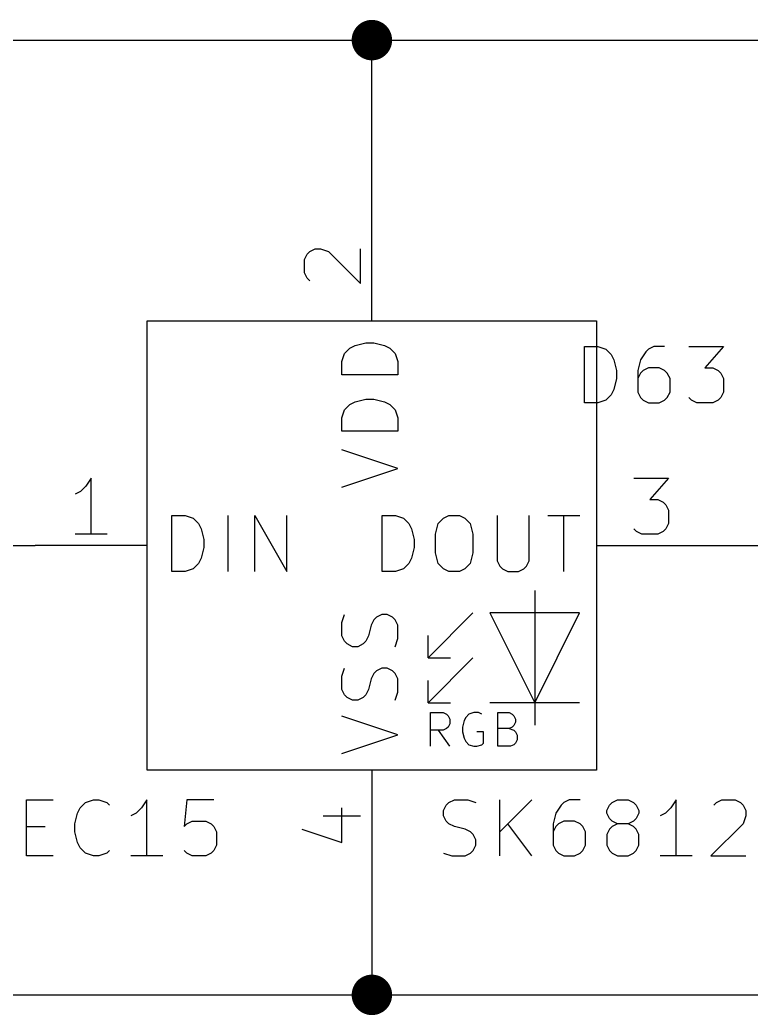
# Model space of a CAD drawing. Extents: x 0.4 to 11.3, y -7.9 to -0.4.
# Drawn here: x 3.137 to 3.788, y -2.468 to -1.582 of the extents above; entities that cross this region are included whole.
import ezdxf

# ---------------------------------------------------------------- set-up
doc = ezdxf.new("R2010")
doc.units = 0
doc.header["$MEASUREMENT"] = 0
for name, color, linetype in [('CYAN2', 4, 'CONTINUOUS'), ('GREEN3', 91, 'CONTINUOUS'), ('LYELLOW', 51, 'CONTINUOUS'), ('RED2', 1, 'CONTINUOUS'), ('RED3', 11, 'CONTINUOUS')]:
    doc.layers.add(name, color=color, linetype=linetype)

msp = doc.modelspace()

# ---------------------------------------------------------------- linework, layer by layer
at = {"layer": 'CYAN2', "linetype": 'CONTINUOUS'}
for p, q in [((3.42551, -1.87905), (3.43028, -1.87428)), ((3.42551, -1.87905), (3.43028, -1.87428)), ((3.43028, -1.87428), (3.43504, -1.8719)), ((3.43028, -1.87428), (3.43504, -1.8719)), ((3.43504, -1.8719), (3.44456, -1.86952)), ((3.43504, -1.8719), (3.44456, -1.86952)), ((3.44456, -1.86952), (3.4517, -1.86952)), ((3.44456, -1.86952), (3.4517, -1.86952)), ((3.4517, -1.86952), (3.46122, -1.8719)), ((3.4517, -1.86952), (3.46122, -1.8719)), ((3.46122, -1.8719), (3.46599, -1.87428)), ((3.46122, -1.8719), (3.46599, -1.87428)), ((3.46599, -1.87428), (3.47075, -1.87905)), ((3.46599, -1.87428), (3.47075, -1.87905)), ((3.63928, -1.9228), (3.63928, -1.8728)), ((3.63928, -1.8728), (3.65119, -1.8728)), ((3.63928, -1.9228), (3.63928, -1.8728)), ((3.63928, -1.8728), (3.65119, -1.8728)), ((3.65119, -1.8728), (3.65833, -1.87519)), ((3.65119, -1.8728), (3.65833, -1.87519)), ((3.65833, -1.87519), (3.66309, -1.87995)), ((3.65833, -1.87519), (3.66309, -1.87995)), ((3.69405, -1.87757), (3.68928, -1.88471)), ((3.69405, -1.87757), (3.68928, -1.88471)), ((3.69643, -1.87519), (3.69405, -1.87757)), ((3.69643, -1.87519), (3.69405, -1.87757)), ((3.70119, -1.8728), (3.69643, -1.87519)), ((3.70119, -1.8728), (3.69643, -1.87519)), ((3.71071, -1.8728), (3.70119, -1.8728)), ((3.71071, -1.8728), (3.70119, -1.8728)), ((3.73214, -1.8728), (3.76309, -1.8728)), ((3.73214, -1.8728), (3.76309, -1.8728)), ((3.76309, -1.8728), (3.74643, -1.89185)), ((3.76309, -1.8728), (3.74643, -1.89185)), ((3.42313, -1.88619), (3.42551, -1.87905)), ((3.42313, -1.88619), (3.42551, -1.87905)), ((3.42313, -1.89809), (3.42313, -1.88619)), ((3.42313, -1.89809), (3.42313, -1.88619)), ((3.47075, -1.87905), (3.47313, -1.88619)), ((3.47075, -1.87905), (3.47313, -1.88619)), ((3.47313, -1.88619), (3.47313, -1.89809)), ((3.47313, -1.88619), (3.47313, -1.89809)), ((3.66309, -1.87995), (3.66548, -1.88471)), ((3.66309, -1.87995), (3.66548, -1.88471)), ((3.66548, -1.88471), (3.66785, -1.89423)), ((3.66548, -1.88471), (3.66785, -1.89423)), ((3.68928, -1.88471), (3.68691, -1.89423)), ((3.68928, -1.88471), (3.68691, -1.89423)), ((3.66785, -1.89423), (3.66785, -1.90137)), ((3.66785, -1.89423), (3.66785, -1.90137)), ((3.68691, -1.89423), (3.68691, -1.91328)), ((3.68691, -1.89423), (3.68691, -1.91328)), ((3.69167, -1.89423), (3.68928, -1.89661)), ((3.69167, -1.89423), (3.68928, -1.89661)), ((3.69643, -1.89185), (3.69167, -1.89423)), ((3.69643, -1.89185), (3.69167, -1.89423)), ((3.70595, -1.89185), (3.69643, -1.89185)), ((3.70595, -1.89185), (3.69643, -1.89185)), ((3.71071, -1.89423), (3.70595, -1.89185)), ((3.71071, -1.89423), (3.70595, -1.89185)), ((3.71309, -1.89661), (3.71071, -1.89423)), ((3.71309, -1.89661), (3.71071, -1.89423)), ((3.74643, -1.89185), (3.75357, -1.89185)), ((3.74643, -1.89185), (3.75357, -1.89185)), ((3.75357, -1.89185), (3.75833, -1.89423)), ((3.75357, -1.89185), (3.75833, -1.89423)), ((3.75833, -1.89423), (3.76071, -1.89661)), ((3.75833, -1.89423), (3.76071, -1.89661)), ((3.47313, -1.89809), (3.42313, -1.89809)), ((3.47313, -1.89809), (3.42313, -1.89809)), ((3.66785, -1.90137), (3.66548, -1.9109)), ((3.66785, -1.90137), (3.66548, -1.9109)), ((3.68928, -1.89661), (3.68691, -1.90137)), ((3.68928, -1.89661), (3.68691, -1.90137)), ((3.71548, -1.90137), (3.71309, -1.89661)), ((3.71548, -1.90137), (3.71309, -1.89661)), ((3.71548, -1.91328), (3.71548, -1.90137)), ((3.71548, -1.91328), (3.71548, -1.90137)), ((3.76071, -1.89661), (3.76309, -1.90137)), ((3.76071, -1.89661), (3.76309, -1.90137)), ((3.76309, -1.90137), (3.76309, -1.91328)), ((3.76309, -1.90137), (3.76309, -1.91328)), ((3.66548, -1.9109), (3.66309, -1.91566)), ((3.66548, -1.9109), (3.66309, -1.91566)), ((3.68691, -1.91328), (3.68928, -1.91804)), ((3.68691, -1.91328), (3.68928, -1.91804)), ((3.71309, -1.91804), (3.71548, -1.91328)), ((3.71309, -1.91804), (3.71548, -1.91328)), ((3.76309, -1.91328), (3.76071, -1.91804)), ((3.76309, -1.91328), (3.76071, -1.91804)), ((3.43028, -1.92428), (3.43504, -1.9219)), ((3.43028, -1.92428), (3.43504, -1.9219)), ((3.43504, -1.9219), (3.44456, -1.91952)), ((3.43504, -1.9219), (3.44456, -1.91952)), ((3.44456, -1.91952), (3.4517, -1.91952)), ((3.44456, -1.91952), (3.4517, -1.91952)), ((3.4517, -1.91952), (3.46122, -1.9219)), ((3.4517, -1.91952), (3.46122, -1.9219)), ((3.46122, -1.9219), (3.46599, -1.92428)), ((3.46122, -1.9219), (3.46599, -1.92428)), ((3.65833, -1.92043), (3.65119, -1.9228)), ((3.65833, -1.92043), (3.65119, -1.9228)), ((3.66309, -1.91566), (3.65833, -1.92043)), ((3.66309, -1.91566), (3.65833, -1.92043)), ((3.68928, -1.91804), (3.69167, -1.92043)), ((3.68928, -1.91804), (3.69167, -1.92043)), ((3.69167, -1.92043), (3.69643, -1.9228)), ((3.69167, -1.92043), (3.69643, -1.9228)), ((3.70595, -1.9228), (3.71071, -1.92043)), ((3.70595, -1.9228), (3.71071, -1.92043)), ((3.71071, -1.92043), (3.71309, -1.91804)), ((3.71071, -1.92043), (3.71309, -1.91804)), ((3.73452, -1.92043), (3.73214, -1.91804)), ((3.73452, -1.92043), (3.73214, -1.91804)), ((3.73928, -1.9228), (3.73452, -1.92043)), ((3.73928, -1.9228), (3.73452, -1.92043)), ((3.75833, -1.92043), (3.75357, -1.9228)), ((3.75833, -1.92043), (3.75357, -1.9228)), ((3.76071, -1.91804), (3.75833, -1.92043)), ((3.76071, -1.91804), (3.75833, -1.92043)), ((3.42313, -1.93619), (3.42551, -1.92905)), ((3.42313, -1.93619), (3.42551, -1.92905)), ((3.42551, -1.92905), (3.43028, -1.92428)), ((3.42551, -1.92905), (3.43028, -1.92428)), ((3.46599, -1.92428), (3.47075, -1.92905)), ((3.46599, -1.92428), (3.47075, -1.92905)), ((3.47075, -1.92905), (3.47313, -1.93619)), ((3.47075, -1.92905), (3.47313, -1.93619)), ((3.65119, -1.9228), (3.63928, -1.9228)), ((3.65119, -1.9228), (3.63928, -1.9228)), ((3.69643, -1.9228), (3.70595, -1.9228)), ((3.69643, -1.9228), (3.70595, -1.9228)), ((3.75357, -1.9228), (3.73928, -1.9228)), ((3.75357, -1.9228), (3.73928, -1.9228)), ((3.42313, -1.94809), (3.42313, -1.93619)), ((3.42313, -1.94809), (3.42313, -1.93619)), ((3.47313, -1.93619), (3.47313, -1.94809)), ((3.47313, -1.93619), (3.47313, -1.94809)), ((3.47313, -1.94809), (3.42313, -1.94809)), ((3.47313, -1.94809), (3.42313, -1.94809)), ((3.47313, -1.98143), (3.42313, -1.96476)), ((3.47313, -1.98143), (3.42313, -1.96476)), ((3.42313, -1.99809), (3.47313, -1.98143)), ((3.42313, -1.99809), (3.47313, -1.98143)), ((3.2719, -2.07313), (3.2719, -2.02313)), ((3.2719, -2.02313), (3.28381, -2.02313)), ((3.2719, -2.07313), (3.2719, -2.02313)), ((3.2719, -2.02313), (3.28381, -2.02313)), ((3.28381, -2.02313), (3.29095, -2.02551)), ((3.28381, -2.02313), (3.29095, -2.02551)), ((3.29095, -2.02551), (3.29571, -2.03028)), ((3.29095, -2.02551), (3.29571, -2.03028)), ((3.3219, -2.07313), (3.3219, -2.02313)), ((3.3219, -2.07313), (3.3219, -2.02313)), ((3.34571, -2.07313), (3.34571, -2.02313)), ((3.34571, -2.02313), (3.37428, -2.07313)), ((3.34571, -2.07313), (3.34571, -2.02313)), ((3.34571, -2.02313), (3.37428, -2.07313)), ((3.37428, -2.07313), (3.37428, -2.02313)), ((3.37428, -2.07313), (3.37428, -2.02313)), ((3.45904, -2.07313), (3.45904, -2.02313)), ((3.45904, -2.02313), (3.47095, -2.02313)), ((3.45904, -2.07313), (3.45904, -2.02313)), ((3.45904, -2.02313), (3.47095, -2.02313)), ((3.47095, -2.02313), (3.47809, -2.02551)), ((3.47095, -2.02313), (3.47809, -2.02551)), ((3.47809, -2.02551), (3.48285, -2.03028)), ((3.47809, -2.02551), (3.48285, -2.03028)), ((3.50904, -2.03028), (3.51381, -2.02551)), ((3.50904, -2.03028), (3.51381, -2.02551)), ((3.51381, -2.02551), (3.51857, -2.02313)), ((3.51381, -2.02551), (3.51857, -2.02313)), ((3.51857, -2.02313), (3.52809, -2.02313)), ((3.51857, -2.02313), (3.52809, -2.02313)), ((3.52809, -2.02313), (3.53285, -2.02551)), ((3.52809, -2.02313), (3.53285, -2.02551)), ((3.53285, -2.02551), (3.53761, -2.03028)), ((3.53285, -2.02551), (3.53761, -2.03028)), ((3.56143, -2.02313), (3.56143, -2.06361)), ((3.56143, -2.02313), (3.56143, -2.06361)), ((3.59, -2.06361), (3.59, -2.02313)), ((3.59, -2.06361), (3.59, -2.02313)), ((3.60667, -2.02313), (3.63524, -2.02313)), ((3.60667, -2.02313), (3.63524, -2.02313)), ((3.62095, -2.07313), (3.62095, -2.02313)), ((3.62095, -2.07313), (3.62095, -2.02313)), ((3.29571, -2.03028), (3.29809, -2.03504)), ((3.29571, -2.03028), (3.29809, -2.03504)), ((3.29809, -2.03504), (3.30047, -2.04456)), ((3.29809, -2.03504), (3.30047, -2.04456)), ((3.48285, -2.03028), (3.48524, -2.03504)), ((3.48285, -2.03028), (3.48524, -2.03504)), ((3.48524, -2.03504), (3.48761, -2.04456)), ((3.48524, -2.03504), (3.48761, -2.04456)), ((3.50667, -2.0398), (3.50904, -2.03028)), ((3.50667, -2.0398), (3.50904, -2.03028)), ((3.53761, -2.03028), (3.54, -2.0398)), ((3.53761, -2.03028), (3.54, -2.0398)), ((3.30047, -2.04456), (3.30047, -2.0517)), ((3.30047, -2.04456), (3.30047, -2.0517)), ((3.48761, -2.04456), (3.48761, -2.0517)), ((3.48761, -2.04456), (3.48761, -2.0517)), ((3.50667, -2.05646), (3.50667, -2.0398)), ((3.50667, -2.05646), (3.50667, -2.0398)), ((3.54, -2.0398), (3.54, -2.05646)), ((3.54, -2.0398), (3.54, -2.05646)), ((3.30047, -2.0517), (3.29809, -2.06122)), ((3.30047, -2.0517), (3.29809, -2.06122)), ((3.48761, -2.0517), (3.48524, -2.06122)), ((3.48761, -2.0517), (3.48524, -2.06122)), ((3.29809, -2.06122), (3.29571, -2.06599)), ((3.29809, -2.06122), (3.29571, -2.06599)), ((3.48524, -2.06122), (3.48285, -2.06599)), ((3.48524, -2.06122), (3.48285, -2.06599)), ((3.50904, -2.06599), (3.50667, -2.05646)), ((3.50904, -2.06599), (3.50667, -2.05646)), ((3.54, -2.05646), (3.53761, -2.06599)), ((3.54, -2.05646), (3.53761, -2.06599)), ((3.56143, -2.06361), (3.56381, -2.06837)), ((3.56143, -2.06361), (3.56381, -2.06837)), ((3.58762, -2.06837), (3.59, -2.06361)), ((3.58762, -2.06837), (3.59, -2.06361)), ((3.28381, -2.07313), (3.2719, -2.07313)), ((3.28381, -2.07313), (3.2719, -2.07313)), ((3.29095, -2.07075), (3.28381, -2.07313)), ((3.29095, -2.07075), (3.28381, -2.07313)), ((3.29571, -2.06599), (3.29095, -2.07075)), ((3.29571, -2.06599), (3.29095, -2.07075)), ((3.47095, -2.07313), (3.45904, -2.07313)), ((3.47095, -2.07313), (3.45904, -2.07313)), ((3.47809, -2.07075), (3.47095, -2.07313)), ((3.47809, -2.07075), (3.47095, -2.07313)), ((3.48285, -2.06599), (3.47809, -2.07075)), ((3.48285, -2.06599), (3.47809, -2.07075)), ((3.51381, -2.07075), (3.50904, -2.06599)), ((3.51381, -2.07075), (3.50904, -2.06599)), ((3.51857, -2.07313), (3.51381, -2.07075)), ((3.51857, -2.07313), (3.51381, -2.07075)), ((3.52809, -2.07313), (3.51857, -2.07313)), ((3.52809, -2.07313), (3.51857, -2.07313)), ((3.53285, -2.07075), (3.52809, -2.07313)), ((3.53285, -2.07075), (3.52809, -2.07313)), ((3.53761, -2.06599), (3.53285, -2.07075)), ((3.53761, -2.06599), (3.53285, -2.07075)), ((3.56381, -2.06837), (3.56619, -2.07075)), ((3.56381, -2.06837), (3.56619, -2.07075)), ((3.56619, -2.07075), (3.57095, -2.07313)), ((3.56619, -2.07075), (3.57095, -2.07313)), ((3.57095, -2.07313), (3.58047, -2.07313)), ((3.57095, -2.07313), (3.58047, -2.07313)), ((3.58047, -2.07313), (3.58524, -2.07075)), ((3.58047, -2.07313), (3.58524, -2.07075)), ((3.58524, -2.07075), (3.58762, -2.06837)), ((3.58524, -2.07075), (3.58762, -2.06837)), ((3.42313, -2.11857), (3.42551, -2.11143)), ((3.42313, -2.11857), (3.42551, -2.11143)), ((3.4517, -2.11619), (3.44932, -2.12095)), ((3.4517, -2.11619), (3.44932, -2.12095)), ((3.45408, -2.11381), (3.4517, -2.11619)), ((3.45408, -2.11381), (3.4517, -2.11619)), ((3.45885, -2.11143), (3.45408, -2.11381)), ((3.45885, -2.11143), (3.45408, -2.11381)), ((3.46361, -2.11143), (3.45885, -2.11143)), ((3.46361, -2.11143), (3.45885, -2.11143)), ((3.46837, -2.11381), (3.46361, -2.11143)), ((3.46837, -2.11381), (3.46361, -2.11143)), ((3.47075, -2.11619), (3.46837, -2.11381)), ((3.47075, -2.11619), (3.46837, -2.11381)), ((3.47313, -2.12095), (3.47075, -2.11619)), ((3.47313, -2.12095), (3.47075, -2.11619)), ((3.42313, -2.13047), (3.42313, -2.11857)), ((3.42313, -2.13047), (3.42313, -2.11857)), ((3.44932, -2.12095), (3.44694, -2.13047)), ((3.44932, -2.12095), (3.44694, -2.13047)), ((3.47313, -2.13285), (3.47313, -2.12095)), ((3.47313, -2.13285), (3.47313, -2.12095)), ((3.42551, -2.13524), (3.42313, -2.13047)), ((3.42551, -2.13524), (3.42313, -2.13047)), ((3.42789, -2.13762), (3.42551, -2.13524)), ((3.42789, -2.13762), (3.42551, -2.13524)), ((3.44456, -2.13524), (3.44218, -2.13762)), ((3.44456, -2.13524), (3.44218, -2.13762)), ((3.44694, -2.13047), (3.44456, -2.13524)), ((3.44694, -2.13047), (3.44456, -2.13524)), ((3.47075, -2.14), (3.47313, -2.13285)), ((3.47075, -2.14), (3.47313, -2.13285)), ((3.43265, -2.14), (3.42789, -2.13762)), ((3.43265, -2.14), (3.42789, -2.13762)), ((3.43742, -2.14), (3.43265, -2.14)), ((3.43742, -2.14), (3.43265, -2.14)), ((3.44218, -2.13762), (3.43742, -2.14)), ((3.44218, -2.13762), (3.43742, -2.14)), ((3.42313, -2.16619), (3.42551, -2.15904)), ((3.42313, -2.16619), (3.42551, -2.15904)), ((3.45408, -2.16143), (3.4517, -2.16381)), ((3.45408, -2.16143), (3.4517, -2.16381)), ((3.45885, -2.15904), (3.45408, -2.16143)), ((3.45885, -2.15904), (3.45408, -2.16143)), ((3.46361, -2.15904), (3.45885, -2.15904)), ((3.46361, -2.15904), (3.45885, -2.15904)), ((3.46837, -2.16143), (3.46361, -2.15904)), ((3.46837, -2.16143), (3.46361, -2.15904)), ((3.47075, -2.16381), (3.46837, -2.16143)), ((3.47075, -2.16381), (3.46837, -2.16143)), ((3.42313, -2.17809), (3.42313, -2.16619)), ((3.42313, -2.17809), (3.42313, -2.16619)), ((3.44932, -2.16857), (3.44694, -2.17809)), ((3.44932, -2.16857), (3.44694, -2.17809)), ((3.4517, -2.16381), (3.44932, -2.16857)), ((3.4517, -2.16381), (3.44932, -2.16857)), ((3.47313, -2.16857), (3.47075, -2.16381)), ((3.47313, -2.16857), (3.47075, -2.16381)), ((3.47313, -2.18047), (3.47313, -2.16857)), ((3.47313, -2.18047), (3.47313, -2.16857)), ((3.42551, -2.18285), (3.42313, -2.17809)), ((3.42551, -2.18285), (3.42313, -2.17809)), ((3.44694, -2.17809), (3.44456, -2.18285)), ((3.44694, -2.17809), (3.44456, -2.18285)), ((3.42789, -2.18524), (3.42551, -2.18285)), ((3.42789, -2.18524), (3.42551, -2.18285)), ((3.43265, -2.18761), (3.42789, -2.18524)), ((3.43265, -2.18761), (3.42789, -2.18524)), ((3.43742, -2.18761), (3.43265, -2.18761)), ((3.43742, -2.18761), (3.43265, -2.18761)), ((3.44218, -2.18524), (3.43742, -2.18761)), ((3.44218, -2.18524), (3.43742, -2.18761)), ((3.44456, -2.18285), (3.44218, -2.18524)), ((3.44456, -2.18285), (3.44218, -2.18524)), ((3.47075, -2.18761), (3.47313, -2.18047)), ((3.47075, -2.18761), (3.47313, -2.18047)), ((3.47313, -2.21857), (3.42313, -2.2019)), ((3.47313, -2.21857), (3.42313, -2.2019)), ((3.42313, -2.23524), (3.47313, -2.21857)), ((3.42313, -2.23524), (3.47313, -2.21857)), ((3.14246, -2.32633), (3.14246, -2.27633)), ((3.14246, -2.27633), (3.16628, -2.27633)), ((3.14246, -2.32633), (3.14246, -2.27633)), ((3.14246, -2.27633), (3.16628, -2.27633)), ((3.19485, -2.27872), (3.20199, -2.27633)), ((3.19485, -2.27872), (3.20199, -2.27633)), ((3.20199, -2.27633), (3.20675, -2.27633)), ((3.20199, -2.27633), (3.20675, -2.27633)), ((3.20675, -2.27633), (3.21389, -2.27872)), ((3.20675, -2.27633), (3.21389, -2.27872)), ((3.24961, -2.27633), (3.24485, -2.28348)), ((3.24961, -2.27633), (3.24485, -2.28348)), ((3.24961, -2.32633), (3.24961, -2.27633)), ((3.24961, -2.32633), (3.24961, -2.27633)), ((3.28532, -2.27633), (3.28294, -2.30015)), ((3.28532, -2.27633), (3.28294, -2.30015)), ((3.30913, -2.27633), (3.28532, -2.27633)), ((3.30913, -2.27633), (3.28532, -2.27633)), ((3.51866, -2.27872), (3.52343, -2.27633)), ((3.51866, -2.27872), (3.52343, -2.27633)), ((3.52343, -2.27633), (3.53533, -2.27633)), ((3.52343, -2.27633), (3.53533, -2.27633)), ((3.53533, -2.27633), (3.54247, -2.27872)), ((3.53533, -2.27633), (3.54247, -2.27872)), ((3.5639, -2.32633), (3.5639, -2.27633)), ((3.59247, -2.27633), (3.5639, -2.30491)), ((3.5639, -2.32633), (3.5639, -2.27633)), ((3.59247, -2.27633), (3.5639, -2.30491)), ((3.6258, -2.27633), (3.62104, -2.27872)), ((3.6258, -2.27633), (3.62104, -2.27872)), ((3.63533, -2.27633), (3.6258, -2.27633)), ((3.63533, -2.27633), (3.6258, -2.27633)), ((3.6639, -2.27872), (3.66866, -2.27633)), ((3.6639, -2.27872), (3.66866, -2.27633)), ((3.66866, -2.27633), (3.67819, -2.27633)), ((3.66866, -2.27633), (3.67819, -2.27633)), ((3.67819, -2.27633), (3.68294, -2.27872)), ((3.67819, -2.27633), (3.68294, -2.27872)), ((3.72104, -2.27633), (3.71628, -2.28348)), ((3.72104, -2.27633), (3.71628, -2.28348)), ((3.72104, -2.32633), (3.72104, -2.27633)), ((3.72104, -2.32633), (3.72104, -2.27633)), ((3.75675, -2.27872), (3.76152, -2.27633)), ((3.75675, -2.27872), (3.76152, -2.27633)), ((3.76152, -2.27633), (3.77342, -2.27633)), ((3.76152, -2.27633), (3.77342, -2.27633)), ((3.77342, -2.27633), (3.77818, -2.27872)), ((3.77342, -2.27633), (3.77818, -2.27872)), ((3.1877, -2.28824), (3.19008, -2.28348)), ((3.1877, -2.28824), (3.19008, -2.28348)), ((3.19008, -2.28348), (3.19485, -2.27872)), ((3.19008, -2.28348), (3.19485, -2.27872)), ((3.21389, -2.27872), (3.21627, -2.2811)), ((3.21389, -2.27872), (3.21627, -2.2811)), ((3.24485, -2.28348), (3.24008, -2.28824)), ((3.24485, -2.28348), (3.24008, -2.28824)), ((3.5139, -2.28586), (3.51628, -2.2811)), ((3.5139, -2.28586), (3.51628, -2.2811)), ((3.5139, -2.29062), (3.5139, -2.28586)), ((3.5139, -2.29062), (3.5139, -2.28586)), ((3.51628, -2.2811), (3.51866, -2.27872)), ((3.51628, -2.2811), (3.51866, -2.27872)), ((3.61866, -2.2811), (3.6139, -2.28824)), ((3.61866, -2.2811), (3.6139, -2.28824)), ((3.62104, -2.27872), (3.61866, -2.2811)), ((3.62104, -2.27872), (3.61866, -2.2811)), ((3.65914, -2.28586), (3.66152, -2.2811)), ((3.65914, -2.28586), (3.66152, -2.2811)), ((3.65914, -2.28824), (3.65914, -2.28586)), ((3.65914, -2.28824), (3.65914, -2.28586)), ((3.66152, -2.2811), (3.6639, -2.27872)), ((3.66152, -2.2811), (3.6639, -2.27872)), ((3.68294, -2.27872), (3.68533, -2.2811)), ((3.68294, -2.27872), (3.68533, -2.2811)), ((3.68533, -2.2811), (3.68771, -2.28586)), ((3.68533, -2.2811), (3.68771, -2.28586)), ((3.68771, -2.28586), (3.68771, -2.28824)), ((3.68771, -2.28586), (3.68771, -2.28824)), ((3.71628, -2.28348), (3.71152, -2.28824)), ((3.71628, -2.28348), (3.71152, -2.28824)), ((3.75437, -2.2811), (3.75675, -2.27872)), ((3.75437, -2.2811), (3.75675, -2.27872)), ((3.77818, -2.27872), (3.78056, -2.2811)), ((3.77818, -2.27872), (3.78056, -2.2811)), ((3.78056, -2.2811), (3.78294, -2.28586)), ((3.78056, -2.2811), (3.78294, -2.28586)), ((3.78294, -2.28586), (3.78294, -2.29062)), ((3.78294, -2.28586), (3.78294, -2.29062)), ((3.18532, -2.29776), (3.1877, -2.28824)), ((3.18532, -2.29776), (3.1877, -2.28824)), ((3.24008, -2.28824), (3.23532, -2.29062)), ((3.24008, -2.28824), (3.23532, -2.29062)), ((3.51628, -2.29538), (3.5139, -2.29062)), ((3.51628, -2.29538), (3.5139, -2.29062)), ((3.6139, -2.28824), (3.61152, -2.29776)), ((3.6139, -2.28824), (3.61152, -2.29776)), ((3.66152, -2.293), (3.65914, -2.28824)), ((3.66152, -2.293), (3.65914, -2.28824)), ((3.6639, -2.29538), (3.66152, -2.293)), ((3.6639, -2.29538), (3.66152, -2.293)), ((3.68533, -2.293), (3.68294, -2.29538)), ((3.68533, -2.293), (3.68294, -2.29538)), ((3.68771, -2.28824), (3.68533, -2.293)), ((3.68771, -2.28824), (3.68533, -2.293)), ((3.71152, -2.28824), (3.70676, -2.29062)), ((3.71152, -2.28824), (3.70676, -2.29062)), ((3.78294, -2.29062), (3.78056, -2.29776)), ((3.78294, -2.29062), (3.78056, -2.29776)), ((3.14246, -2.30015), (3.15913, -2.30015)), ((3.14246, -2.30015), (3.15913, -2.30015)), ((3.18532, -2.30491), (3.18532, -2.29776)), ((3.18532, -2.30491), (3.18532, -2.29776)), ((3.28294, -2.30015), (3.28532, -2.29776)), ((3.28294, -2.30015), (3.28532, -2.29776)), ((3.28532, -2.29776), (3.29008, -2.29538)), ((3.28532, -2.29776), (3.29008, -2.29538)), ((3.29008, -2.29538), (3.30199, -2.29538)), ((3.29008, -2.29538), (3.30199, -2.29538)), ((3.30199, -2.29538), (3.30675, -2.29776)), ((3.30199, -2.29538), (3.30675, -2.29776)), ((3.30675, -2.29776), (3.30913, -2.30015)), ((3.30675, -2.29776), (3.30913, -2.30015)), ((3.30913, -2.30015), (3.31151, -2.30491)), ((3.30913, -2.30015), (3.31151, -2.30491)), ((3.51866, -2.29776), (3.51628, -2.29538)), ((3.51866, -2.29776), (3.51628, -2.29538)), ((3.52343, -2.30015), (3.51866, -2.29776)), ((3.52343, -2.30015), (3.51866, -2.29776)), ((3.53295, -2.30253), (3.52343, -2.30015)), ((3.53295, -2.30253), (3.52343, -2.30015)), ((3.53771, -2.30491), (3.53295, -2.30253)), ((3.53771, -2.30491), (3.53295, -2.30253)), ((3.59247, -2.32633), (3.57104, -2.29776)), ((3.59247, -2.32633), (3.57104, -2.29776)), ((3.61152, -2.29776), (3.61152, -2.31681)), ((3.61152, -2.29776), (3.61152, -2.31681)), ((3.6139, -2.30015), (3.61152, -2.30491)), ((3.6139, -2.30015), (3.61152, -2.30491)), ((3.61628, -2.29776), (3.6139, -2.30015)), ((3.61628, -2.29776), (3.6139, -2.30015)), ((3.62104, -2.29538), (3.61628, -2.29776)), ((3.62104, -2.29538), (3.61628, -2.29776)), ((3.63057, -2.29538), (3.62104, -2.29538)), ((3.63057, -2.29538), (3.62104, -2.29538)), ((3.63533, -2.29776), (3.63057, -2.29538)), ((3.63533, -2.29776), (3.63057, -2.29538)), ((3.63771, -2.30015), (3.63533, -2.29776)), ((3.63771, -2.30015), (3.63533, -2.29776)), ((3.64009, -2.30491), (3.63771, -2.30015)), ((3.64009, -2.30491), (3.63771, -2.30015)), ((3.66152, -2.30253), (3.65914, -2.30729)), ((3.66152, -2.30253), (3.65914, -2.30729)), ((3.6639, -2.30015), (3.66152, -2.30253)), ((3.6639, -2.30015), (3.66152, -2.30253)), ((3.66866, -2.29776), (3.6639, -2.29538)), ((3.66866, -2.29776), (3.6639, -2.29538)), ((3.66866, -2.29776), (3.6639, -2.30015)), ((3.66866, -2.29776), (3.6639, -2.30015)), ((3.67819, -2.29776), (3.66866, -2.29776)), ((3.67819, -2.29776), (3.66866, -2.29776)), ((3.68294, -2.29538), (3.67819, -2.29776)), ((3.68294, -2.29538), (3.67819, -2.29776)), ((3.68294, -2.30015), (3.67819, -2.29776)), ((3.68294, -2.30015), (3.67819, -2.29776)), ((3.68533, -2.30253), (3.68294, -2.30015)), ((3.68533, -2.30253), (3.68294, -2.30015)), ((3.68771, -2.30729), (3.68533, -2.30253)), ((3.68771, -2.30729), (3.68533, -2.30253)), ((3.78056, -2.29776), (3.75199, -2.32633)), ((3.78056, -2.29776), (3.75199, -2.32633)), ((3.1877, -2.31443), (3.18532, -2.30491)), ((3.1877, -2.31443), (3.18532, -2.30491)), ((3.31151, -2.30491), (3.31151, -2.31681)), ((3.31151, -2.30491), (3.31151, -2.31681)), ((3.54009, -2.30729), (3.53771, -2.30491)), ((3.54009, -2.30729), (3.53771, -2.30491)), ((3.54247, -2.31205), (3.54009, -2.30729)), ((3.54247, -2.31205), (3.54009, -2.30729)), ((3.54247, -2.31681), (3.54247, -2.31205)), ((3.54247, -2.31681), (3.54247, -2.31205)), ((3.64009, -2.31681), (3.64009, -2.30491)), ((3.64009, -2.31681), (3.64009, -2.30491)), ((3.65914, -2.30729), (3.65914, -2.31681)), ((3.65914, -2.30729), (3.65914, -2.31681)), ((3.68771, -2.31681), (3.68771, -2.30729)), ((3.68771, -2.31681), (3.68771, -2.30729)), ((3.19008, -2.31919), (3.1877, -2.31443)), ((3.19008, -2.31919), (3.1877, -2.31443)), ((3.19485, -2.32396), (3.19008, -2.31919)), ((3.19485, -2.32396), (3.19008, -2.31919)), ((3.31151, -2.31681), (3.30913, -2.32157)), ((3.31151, -2.31681), (3.30913, -2.32157)), ((3.54009, -2.32157), (3.54247, -2.31681)), ((3.54009, -2.32157), (3.54247, -2.31681)), ((3.61152, -2.31681), (3.6139, -2.32157)), ((3.61152, -2.31681), (3.6139, -2.32157)), ((3.63771, -2.32157), (3.64009, -2.31681)), ((3.63771, -2.32157), (3.64009, -2.31681)), ((3.65914, -2.31681), (3.66152, -2.32157)), ((3.65914, -2.31681), (3.66152, -2.32157)), ((3.68533, -2.32157), (3.68771, -2.31681)), ((3.68533, -2.32157), (3.68771, -2.31681)), ((3.16628, -2.32633), (3.14246, -2.32633)), ((3.16628, -2.32633), (3.14246, -2.32633)), ((3.20199, -2.32633), (3.19485, -2.32396)), ((3.20199, -2.32633), (3.19485, -2.32396)), ((3.20675, -2.32633), (3.20199, -2.32633)), ((3.20675, -2.32633), (3.20199, -2.32633)), ((3.21389, -2.32396), (3.20675, -2.32633)), ((3.21389, -2.32396), (3.20675, -2.32633)), ((3.21627, -2.32157), (3.21389, -2.32396)), ((3.21627, -2.32157), (3.21389, -2.32396)), ((3.26389, -2.32633), (3.23532, -2.32633)), ((3.26389, -2.32633), (3.23532, -2.32633)), ((3.28532, -2.32396), (3.28294, -2.32157)), ((3.28532, -2.32396), (3.28294, -2.32157)), ((3.29008, -2.32633), (3.28532, -2.32396)), ((3.29008, -2.32633), (3.28532, -2.32396)), ((3.30199, -2.32633), (3.29008, -2.32633)), ((3.30199, -2.32633), (3.29008, -2.32633)), ((3.30675, -2.32396), (3.30199, -2.32633)), ((3.30675, -2.32396), (3.30199, -2.32633)), ((3.30913, -2.32157), (3.30675, -2.32396)), ((3.30913, -2.32157), (3.30675, -2.32396)), ((3.5139, -2.32396), (3.52104, -2.32633)), ((3.5139, -2.32396), (3.52104, -2.32633)), ((3.52104, -2.32633), (3.53295, -2.32633)), ((3.52104, -2.32633), (3.53295, -2.32633)), ((3.53295, -2.32633), (3.53771, -2.32396)), ((3.53295, -2.32633), (3.53771, -2.32396)), ((3.53771, -2.32396), (3.54009, -2.32157)), ((3.53771, -2.32396), (3.54009, -2.32157)), ((3.6139, -2.32157), (3.61628, -2.32396)), ((3.6139, -2.32157), (3.61628, -2.32396)), ((3.61628, -2.32396), (3.62104, -2.32633)), ((3.61628, -2.32396), (3.62104, -2.32633)), ((3.62104, -2.32633), (3.63057, -2.32633)), ((3.62104, -2.32633), (3.63057, -2.32633)), ((3.63057, -2.32633), (3.63533, -2.32396)), ((3.63057, -2.32633), (3.63533, -2.32396)), ((3.63533, -2.32396), (3.63771, -2.32157)), ((3.63533, -2.32396), (3.63771, -2.32157)), ((3.66152, -2.32157), (3.6639, -2.32396)), ((3.66152, -2.32157), (3.6639, -2.32396)), ((3.6639, -2.32396), (3.66866, -2.32633)), ((3.6639, -2.32396), (3.66866, -2.32633)), ((3.66866, -2.32633), (3.67819, -2.32633)), ((3.66866, -2.32633), (3.67819, -2.32633)), ((3.67819, -2.32633), (3.68294, -2.32396)), ((3.67819, -2.32633), (3.68294, -2.32396)), ((3.68294, -2.32396), (3.68533, -2.32157)), ((3.68294, -2.32396), (3.68533, -2.32157)), ((3.73533, -2.32633), (3.70676, -2.32633)), ((3.73533, -2.32633), (3.70676, -2.32633)), ((3.75199, -2.32633), (3.78294, -2.32633)), ((3.75199, -2.32633), (3.78294, -2.32633))]:
    msp.add_line(p, q, dxfattribs=at)
at = {"layer": 'GREEN3', "linetype": 'CONTINUOUS'}
for p, q in [((2.75, -1.6), (3.45, -1.6)), ((3.45, -1.75), (3.45, -1.6)), ((3.45, -1.6), (4.15, -1.6)), ((3.05, -2.05), (3.15, -2.05)), ((3.75, -2.05), (3.85, -2.05)), ((3.45, -2.35), (3.45, -2.45)), ((2.75, -2.45), (3.45, -2.45)), ((3.45, -2.45), (4.15, -2.45))]:
    msp.add_line(p, q, dxfattribs=at)
at = {"layer": 'GREEN3', "const_width": 0.018}
for points in [[(3.441, -1.6, 1), (3.459, -1.6, 1)], [(3.441, -2.45, 1), (3.459, -2.45, 1)]]:
    msp.add_lwpolyline(points, format="xyb", close=True, dxfattribs=at)
at = {"layer": 'LYELLOW', "linetype": 'CONTINUOUS'}
for p, q in [((3.25, -2.25), (3.25, -1.85)), ((3.25, -1.85), (3.65, -1.85)), ((3.65, -1.85), (3.65, -2.25)), ((3.65, -2.25), (3.25, -2.25))]:
    msp.add_line(p, q, dxfattribs=at)
at = {"layer": 'RED2', "linetype": 'CONTINUOUS'}
for p, q in [((3.45, -1.85), (3.45, -1.75)), ((3.45, -1.85), (3.45, -1.75)), ((3.25, -2.25), (3.25, -1.85)), ((3.25, -1.85), (3.65, -1.85)), ((3.65, -1.85), (3.65, -2.25)), ((3.25, -2.05), (3.15, -2.05)), ((3.25, -2.05), (3.15, -2.05)), ((3.65, -2.05), (3.75, -2.05)), ((3.65, -2.05), (3.75, -2.05)), ((3.595, -2.09), (3.595, -2.19)), ((3.54, -2.11), (3.5, -2.15)), ((3.635, -2.11), (3.555, -2.11)), ((3.555, -2.11), (3.595, -2.19)), ((3.595, -2.19), (3.635, -2.11)), ((3.5, -2.15), (3.5, -2.13)), ((3.5, -2.15), (3.52, -2.15)), ((3.54, -2.15), (3.5, -2.19)), ((3.5, -2.19), (3.5, -2.17)), ((3.5, -2.19), (3.52, -2.19)), ((3.635, -2.19), (3.555, -2.19)), ((3.595, -2.19), (3.595, -2.21)), ((3.50214, -2.22868), (3.50214, -2.19868)), ((3.50214, -2.19868), (3.51357, -2.19868)), ((3.51357, -2.19868), (3.51643, -2.20011)), ((3.51643, -2.20011), (3.51785, -2.20154)), ((3.51785, -2.20154), (3.51928, -2.2044)), ((3.51928, -2.2044), (3.51928, -2.20868)), ((3.53214, -2.20583), (3.53071, -2.21154)), ((3.53357, -2.20297), (3.53214, -2.20583)), ((3.53643, -2.20011), (3.53357, -2.20297)), ((3.54071, -2.19868), (3.53643, -2.20011)), ((3.545, -2.19868), (3.54071, -2.19868)), ((3.54785, -2.20011), (3.545, -2.19868)), ((3.56214, -2.22868), (3.56214, -2.19868)), ((3.56214, -2.19868), (3.57214, -2.19868)), ((3.57214, -2.19868), (3.575, -2.20011)), ((3.575, -2.20011), (3.57643, -2.20154)), ((3.57643, -2.20154), (3.57785, -2.2044)), ((3.57785, -2.2044), (3.57785, -2.20726)), ((3.51357, -2.2144), (3.50214, -2.2144)), ((3.51928, -2.22868), (3.50928, -2.2144)), ((3.51643, -2.21297), (3.51357, -2.2144)), ((3.51785, -2.21154), (3.51643, -2.21297)), ((3.51928, -2.20868), (3.51785, -2.21154)), ((3.53071, -2.21154), (3.53071, -2.21583)), ((3.57214, -2.21297), (3.56214, -2.21297)), ((3.575, -2.21154), (3.57214, -2.21297)), ((3.57214, -2.21297), (3.57643, -2.2144)), ((3.57643, -2.21011), (3.575, -2.21154)), ((3.57785, -2.20726), (3.57643, -2.21011)), ((3.57643, -2.2144), (3.57785, -2.21583)), ((3.53071, -2.21583), (3.53214, -2.22154)), ((3.53214, -2.22154), (3.53357, -2.2244)), ((3.54928, -2.21583), (3.54357, -2.21583)), ((3.54928, -2.22583), (3.54928, -2.21583)), ((3.57785, -2.21583), (3.57928, -2.21868)), ((3.57928, -2.22297), (3.57785, -2.22583)), ((3.57928, -2.21868), (3.57928, -2.22297)), ((3.53357, -2.2244), (3.53643, -2.22726)), ((3.53643, -2.22726), (3.54071, -2.22868)), ((3.54071, -2.22868), (3.54357, -2.22868)), ((3.54357, -2.22868), (3.54785, -2.22726)), ((3.54785, -2.22726), (3.54928, -2.22583)), ((3.57357, -2.22868), (3.56214, -2.22868)), ((3.57643, -2.22726), (3.57357, -2.22868)), ((3.57785, -2.22583), (3.57643, -2.22726)), ((3.65, -2.25), (3.25, -2.25)), ((3.45, -2.25), (3.45, -2.35)), ((3.45, -2.25), (3.45, -2.35))]:
    msp.add_line(p, q, dxfattribs=at)
at = {"layer": 'RED3', "linetype": 'CONTINUOUS'}
for p, q in [((3.39226, -1.79047), (3.39464, -1.78809)), ((3.39226, -1.79047), (3.39464, -1.78809)), ((3.39464, -1.78809), (3.3994, -1.78571)), ((3.39464, -1.78809), (3.3994, -1.78571)), ((3.3994, -1.78571), (3.40417, -1.78571)), ((3.3994, -1.78571), (3.40417, -1.78571)), ((3.40417, -1.78571), (3.41131, -1.78809)), ((3.40417, -1.78571), (3.41131, -1.78809)), ((3.41131, -1.78809), (3.43988, -1.81666)), ((3.41131, -1.78809), (3.43988, -1.81666)), ((3.43988, -1.81666), (3.43988, -1.78571)), ((3.43988, -1.81666), (3.43988, -1.78571)), ((3.38988, -1.79523), (3.39226, -1.79047)), ((3.38988, -1.79523), (3.39226, -1.79047)), ((3.38988, -1.80714), (3.38988, -1.79523)), ((3.38988, -1.80714), (3.38988, -1.79523)), ((3.39226, -1.8119), (3.38988, -1.80714)), ((3.39226, -1.8119), (3.38988, -1.80714)), ((3.39464, -1.81428), (3.39226, -1.8119)), ((3.39464, -1.81428), (3.39226, -1.8119)), ((3.2, -1.98988), (3.19524, -1.99702)), ((3.2, -1.98988), (3.19524, -1.99702)), ((3.2, -2.03988), (3.2, -1.98988)), ((3.2, -2.03988), (3.2, -1.98988)), ((3.68333, -1.98988), (3.71429, -1.98988)), ((3.68333, -1.98988), (3.71429, -1.98988)), ((3.71429, -1.98988), (3.69762, -2.00893)), ((3.71429, -1.98988), (3.69762, -2.00893)), ((3.19048, -2.00178), (3.18572, -2.00417)), ((3.19048, -2.00178), (3.18572, -2.00417)), ((3.19524, -1.99702), (3.19048, -2.00178)), ((3.19524, -1.99702), (3.19048, -2.00178)), ((3.69762, -2.00893), (3.70476, -2.00893)), ((3.69762, -2.00893), (3.70476, -2.00893)), ((3.70476, -2.00893), (3.70952, -2.01131)), ((3.70476, -2.00893), (3.70952, -2.01131)), ((3.70952, -2.01131), (3.71191, -2.01369)), ((3.70952, -2.01131), (3.71191, -2.01369)), ((3.71191, -2.01369), (3.71429, -2.01845)), ((3.71191, -2.01369), (3.71429, -2.01845)), ((3.71429, -2.01845), (3.71429, -2.03035)), ((3.71429, -2.01845), (3.71429, -2.03035)), ((3.68572, -2.0375), (3.68333, -2.03512)), ((3.68572, -2.0375), (3.68333, -2.03512)), ((3.69048, -2.03988), (3.68572, -2.0375)), ((3.69048, -2.03988), (3.68572, -2.0375)), ((3.70952, -2.0375), (3.70476, -2.03988)), ((3.70952, -2.0375), (3.70476, -2.03988)), ((3.71191, -2.03512), (3.70952, -2.0375)), ((3.71191, -2.03512), (3.70952, -2.0375)), ((3.71429, -2.03035), (3.71191, -2.03512)), ((3.71429, -2.03035), (3.71191, -2.03512)), ((3.21429, -2.03988), (3.18572, -2.03988)), ((3.21429, -2.03988), (3.18572, -2.03988)), ((3.70476, -2.03988), (3.69048, -2.03988)), ((3.70476, -2.03988), (3.69048, -2.03988)), ((3.42321, -2.31428), (3.42321, -2.28333)), ((3.42321, -2.31428), (3.42321, -2.28333)), ((3.40655, -2.29047), (3.43988, -2.29047)), ((3.40655, -2.29047), (3.43988, -2.29047)), ((3.3875, -2.30238), (3.42321, -2.31428)), ((3.3875, -2.30238), (3.42321, -2.31428))]:
    msp.add_line(p, q, dxfattribs=at)

doc.saveas('drawing.dxf')
